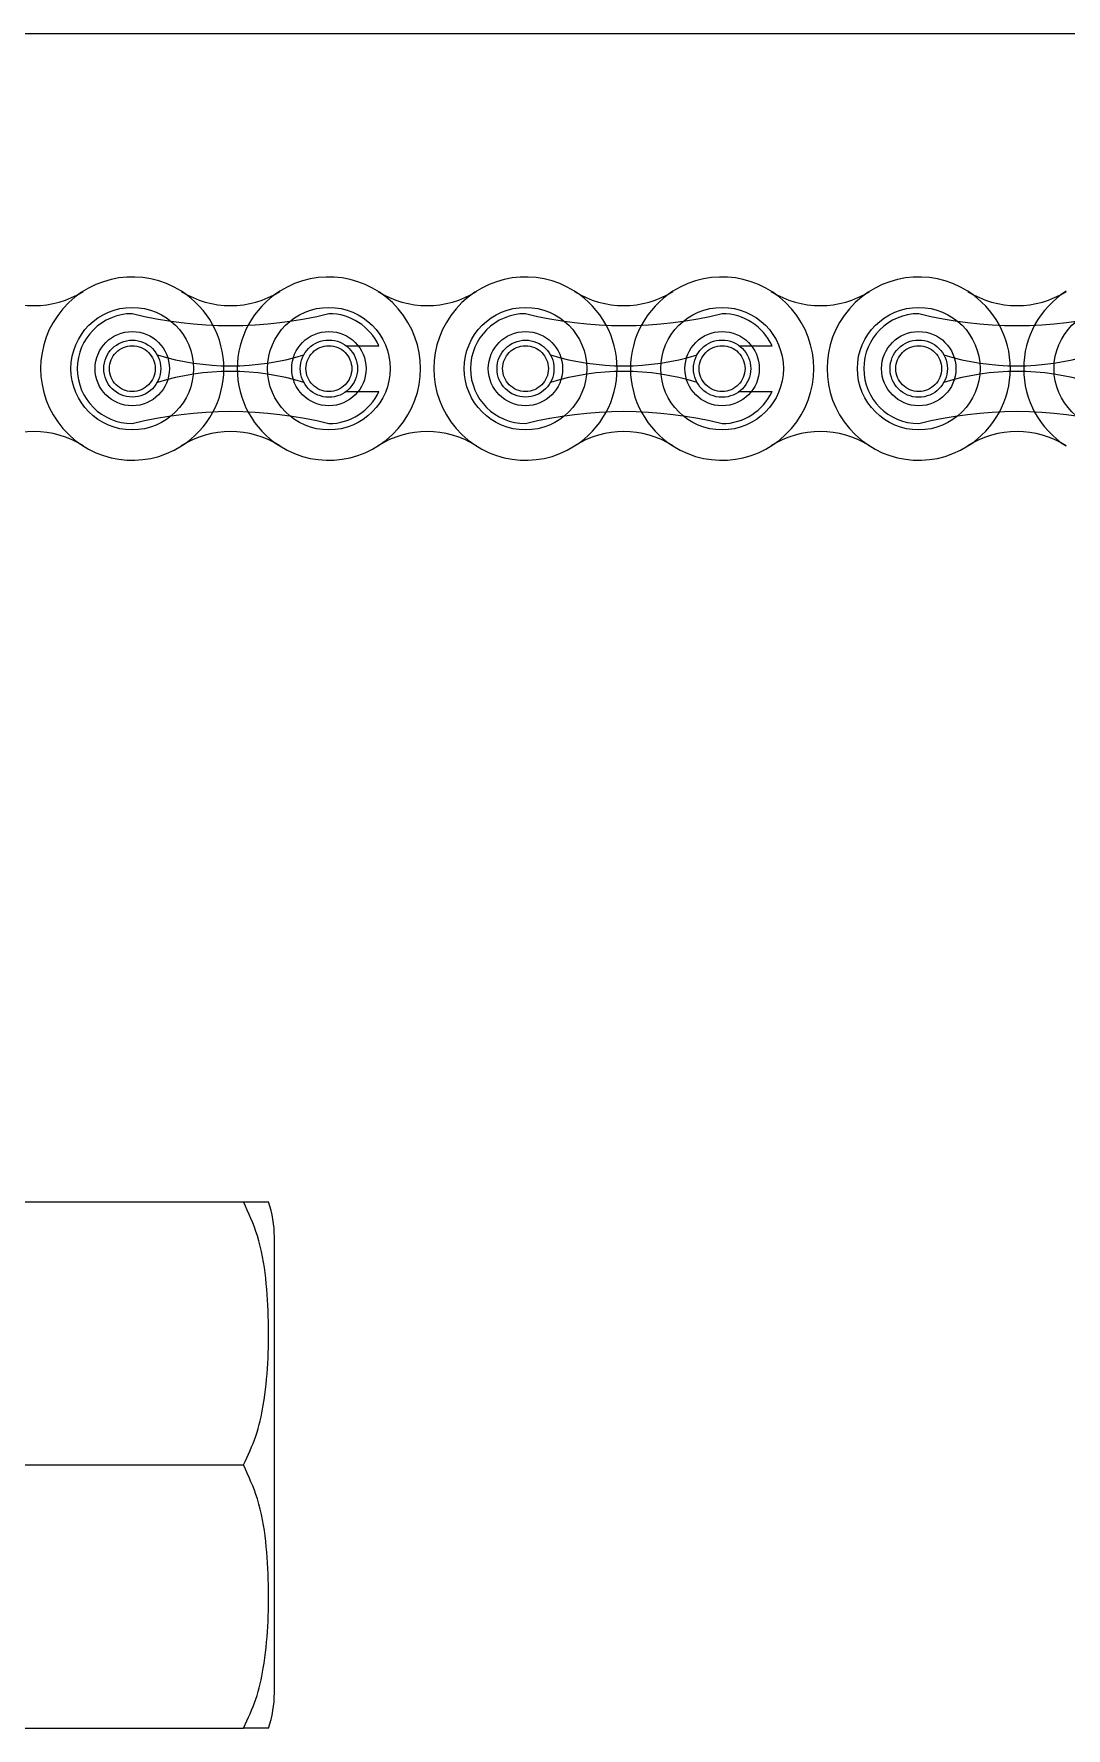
# Model space of a CAD drawing. Header units: metres. Extents: x 0 to 63075, y 0 to 44550.
# Drawn here: x 35966.5 to 36033.1, y 35929.3 to 36038.7 of the extents above; entities that cross this region are included whole.
import ezdxf

# ---------------------------------------------------------------- set-up
doc = ezdxf.new("R2010")
doc.units = ezdxf.units.M
doc.header["$LTSCALE"] = 75
doc.linetypes.add('HIDDEN2', pattern=[4.7625, 3.175, -1.5875])
for name, color, linetype in [('SDM', 7, 'Continuous'), ('SL4', 4, 'Continuous'), ('ST1', 7, 'HIDDEN2')]:
    doc.layers.add(name, color=color, linetype=linetype)

# ---------------------------------------------------------------- blocks, each defined once
blk = doc.blocks.new('A$C6e6623c1')
at = {"layer": 'SL4'}
for p, q in [((1004.76, 1715.82), (296.87, 1715.82)), ((482.76, 1640.35), (498.76, 1640.35)), ((500.76, 1608.63), (500.76, 1638.07)), ((482.76, 1623.35), (498.76, 1623.35)), ((482.76, 1606.35), (498.76, 1606.35))]:
    blk.add_line(p, q, dxfattribs=at)
for centre, start, end in [((493.74, 1638.07), 0, 18.9585), ((493.74, 1608.63), 341.0673, 0)]:
    blk.add_arc(centre, 7.02, start, end, dxfattribs=at)
for points, knots in [([(498.76, 1623.35), (499.05, 1623.97), (499.65, 1625.21), (500.12, 1627.43), (500.38, 1629.91), (500.4, 1632.65), (500.25, 1635.41), (499.82, 1638.04), (499.09, 1639.63), (498.76, 1640.35)], [0, 0, 0, 0, 0.114678, 0.232485, 0.388423, 0.5445, 0.705441, 0.865997, 1, 1, 1, 1]), ([(498.76, 1640.35), (499.15, 1640.35), (499.94, 1640.35), (500.28, 1640.35), (500.43, 1640.35), (500.38, 1640.35), (500.38, 1640.35)], [0, 0, 0, 0, 0.323914, 0.659619, 0.999695, 1, 1, 1, 1]), ([(498.76, 1606.35), (499.05, 1606.97), (499.65, 1608.21), (500.12, 1610.43), (500.38, 1612.91), (500.4, 1615.65), (500.25, 1618.41), (499.82, 1621.04), (499.09, 1622.63), (498.76, 1623.35)], [0, 0, 0, 0, 0.114678, 0.232485, 0.388423, 0.5445, 0.705441, 0.865997, 1, 1, 1, 1]), ([(500.38, 1606.35), (500.38, 1606.35), (500.43, 1606.35), (500.28, 1606.35), (499.87, 1606.35), (499.2, 1606.35), (498.78, 1606.35), (498.76, 1606.35)], [0, 0, 0, 0, 0.000027, 0.352836, 0.709338, 0.990629, 1, 1, 1, 1])]:
    blk.add_open_spline(points, degree=3, knots=knots, dxfattribs=at)
at = {"layer": 'ST1'}
for p, q in [((1004.76, 1715.82), (4.76, 1715.82)), ((505.38, 1695.67), (507.51, 1695.67)), ((530.78, 1695.67), (532.91, 1695.67)), ((505.38, 1692.71), (507.51, 1692.71)), ((530.78, 1692.71), (532.91, 1692.71))]:
    blk.add_line(p, q, dxfattribs=at)
for centre, radius in [((491.58, 1694.19), 3.96), ((504.28, 1694.19), 3.96), ((516.98, 1694.19), 3.96), ((529.68, 1694.19), 3.96), ((542.38, 1694.19), 3.96), ((555.08, 1694.19), 3.96), ((491.58, 1694.19), 2.4), ((491.58, 1694.19), 1.84), ((504.28, 1694.19), 2.4), ((504.28, 1694.19), 1.85), ((516.98, 1694.19), 2.4), ((516.98, 1694.19), 1.84), ((529.68, 1694.19), 2.4), ((529.68, 1694.19), 1.85), ((542.38, 1694.19), 2.4), ((542.38, 1694.19), 1.85), ((491.58, 1694.19), 1.48), ((504.28, 1694.19), 1.48), ((516.98, 1694.19), 1.48), ((529.68, 1694.19), 1.48), ((542.38, 1694.19), 1.48)]:
    blk.add_circle(centre, radius, dxfattribs=at)
for centre, radius, start, end in [((485.23, 1704.18), 5.92, 237.5667, 302.4333), ((491.58, 1694.19), 5.92, 57.5667, 302.4333), ((497.93, 1704.18), 5.92, 237.5667, 302.4333), ((491.58, 1694.19), 5.92, 302.4332, 57.5668), ((504.28, 1694.19), 5.92, 122.4332, 237.5668), ((504.28, 1694.19), 5.92, 237.5667, 122.4333), ((510.63, 1704.18), 5.92, 237.5667, 302.4333), ((516.98, 1694.19), 5.92, 57.5667, 302.4333), ((523.33, 1704.18), 5.92, 237.5667, 302.4333), ((516.98, 1694.19), 5.92, 302.4332, 57.5668), ((529.68, 1694.19), 5.92, 122.4332, 237.5668), ((529.68, 1694.19), 5.92, 237.5667, 122.4333), ((536.03, 1704.18), 5.92, 237.5667, 302.4333), ((542.38, 1694.19), 5.92, 57.5667, 302.4333), ((548.73, 1704.18), 5.92, 237.5667, 302.4333), ((542.38, 1694.19), 5.92, 302.4332, 57.5668), ((555.08, 1694.19), 5.92, 122.4332, 237.5668), ((491.58, 1694.19), 3.55, 90, 270), ((497.93, 1723.29), 26.32, 256.0401, 283.9599), ((504.28, 1694.19), 3.55, 24.5534, 90), ((516.98, 1694.19), 3.55, 90, 270), ((523.33, 1723.29), 26.32, 256.0401, 283.9599), ((529.68, 1694.19), 3.55, 24.5534, 90), ((542.38, 1694.19), 3.55, 90, 270), ((548.73, 1723.29), 26.32, 256.0401, 283.9599), ((497.93, 1710.54), 16.17, 252.993, 287.007), ((523.33, 1710.54), 16.17, 252.993, 287.007), ((548.73, 1710.54), 16.17, 252.993, 287.007), ((497.93, 1677.84), 16.17, 72.993, 107.007), ((523.33, 1677.84), 16.17, 72.993, 107.007), ((548.73, 1677.84), 16.17, 72.993, 107.007), ((504.28, 1694.19), 3.55, 270, 335.4466), ((529.68, 1694.19), 3.55, 270, 335.4466), ((497.93, 1665.09), 26.32, 76.0401, 103.9599), ((523.33, 1665.09), 26.32, 76.0401, 103.9599), ((548.73, 1665.09), 26.32, 76.0401, 103.9599), ((485.23, 1684.2), 5.92, 57.5667, 122.4333), ((497.93, 1684.2), 5.92, 57.5667, 122.4333), ((510.63, 1684.2), 5.92, 57.5667, 122.4333), ((523.33, 1684.2), 5.92, 57.5667, 122.4333), ((536.03, 1684.2), 5.92, 57.5667, 122.4333), ((548.73, 1684.2), 5.92, 57.5667, 122.4333)]:
    blk.add_arc(centre, radius, start, end, dxfattribs=at)

msp = doc.modelspace()

# ---------------------------------------------------------------- block references
at = {"layer": 'SDM'}
msp.add_blockref('A$C6e6623c1', (35481.24, 34322.92), dxfattribs=at)

doc.saveas('drawing.dxf')
